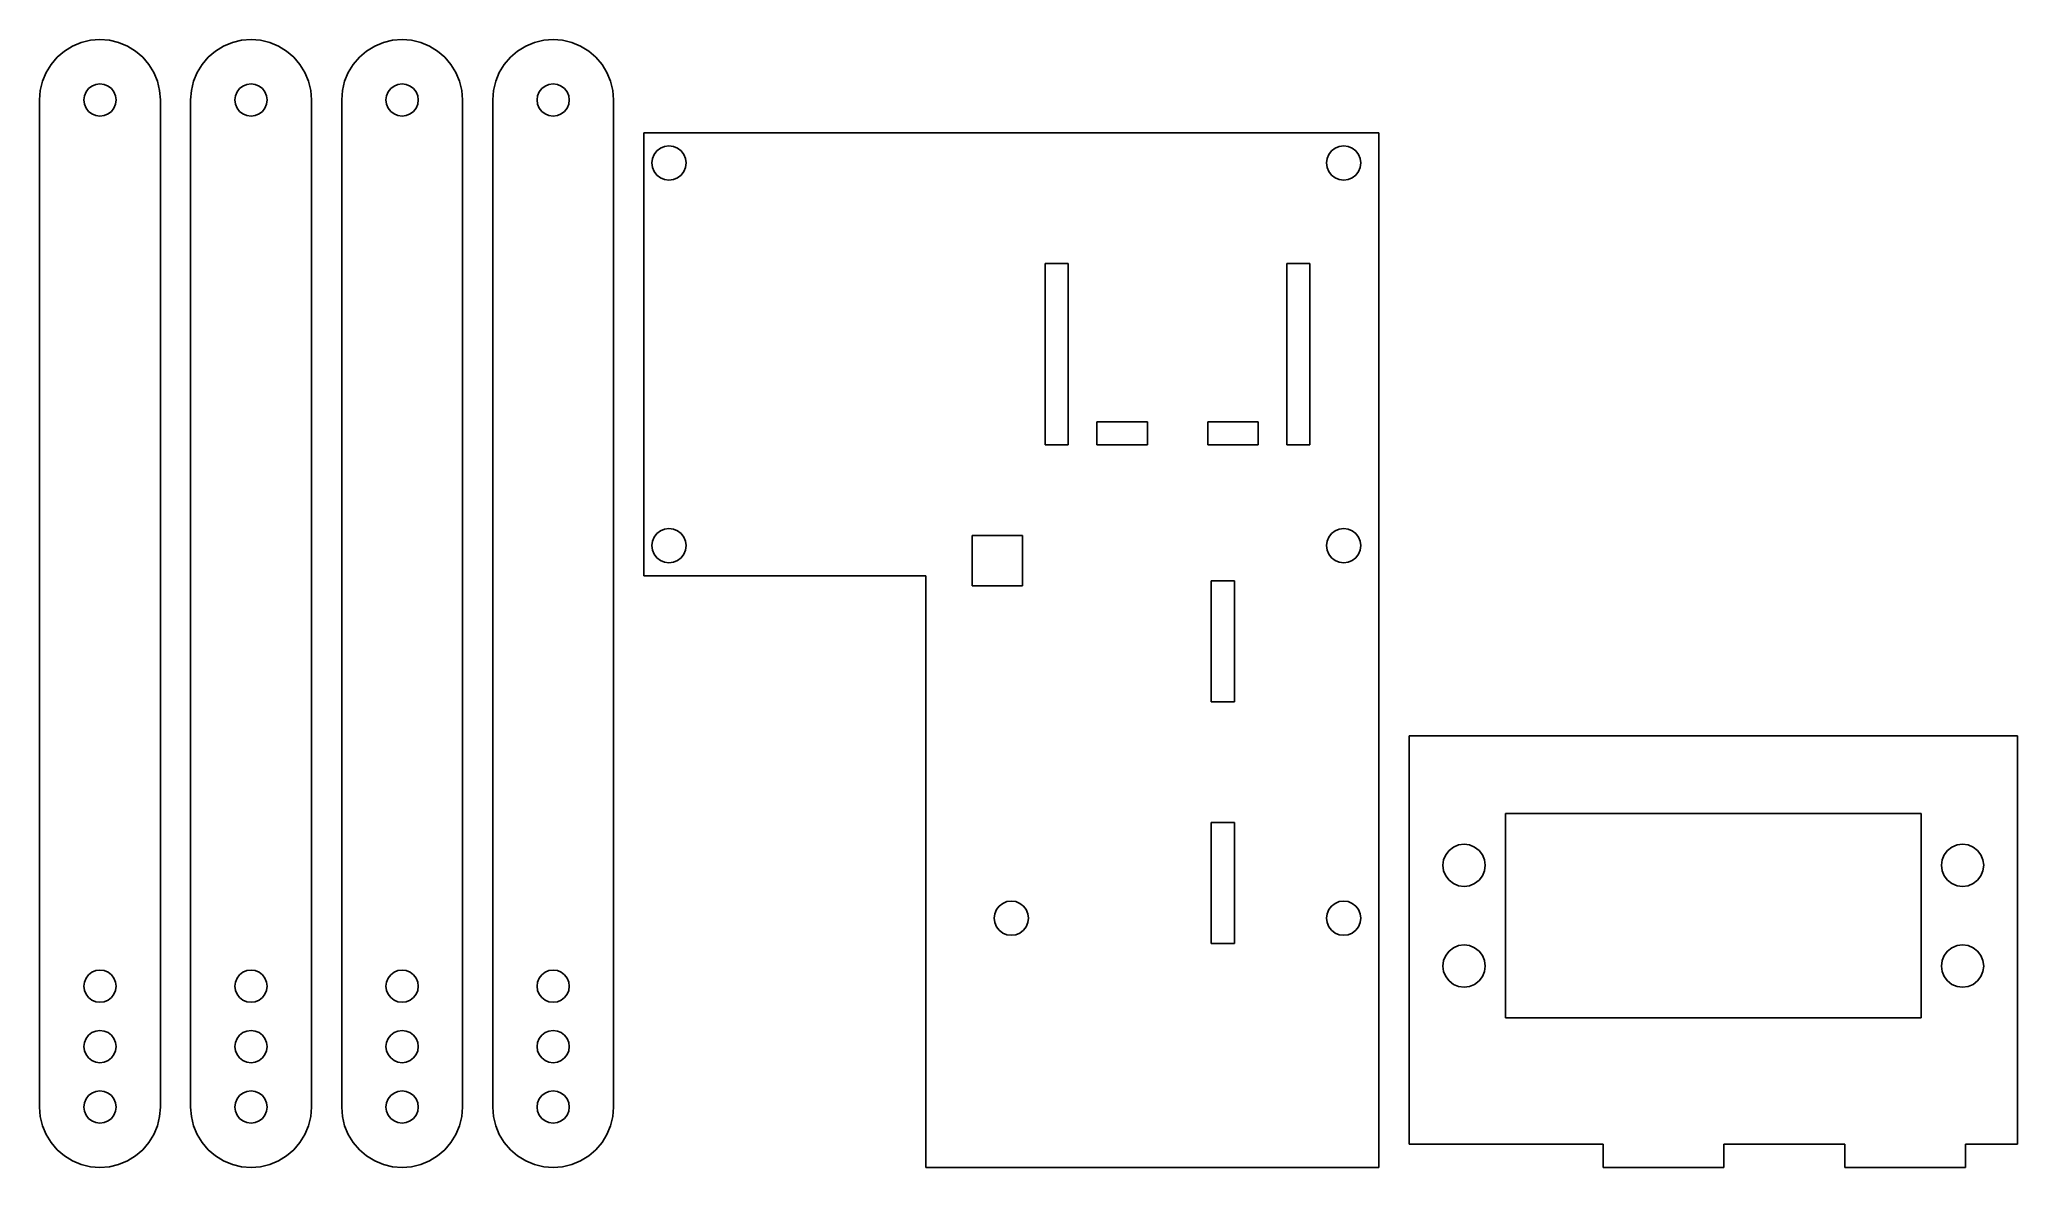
# Model space of a CAD drawing. Header units: metres. Extents: x 5 to 201, y 5 to 117.
import ezdxf

# ---------------------------------------------------------------- set-up
doc = ezdxf.new("R2010")
doc.units = ezdxf.units.M

msp = doc.modelspace()

# ---------------------------------------------------------------- linework, layer by layer
for p, q in [((8.27637, 116.346), (7.47363, 115.854)), ((9.14551, 116.706), (8.27637, 116.346)), ((10.0615, 116.926), (9.14551, 116.706)), ((11, 117), (10.0615, 116.926)), ((11.9385, 116.926), (11, 117)), ((12.8545, 116.706), (11.9385, 116.926)), ((13.7236, 116.346), (12.8545, 116.706)), ((14.5264, 115.854), (13.7236, 116.346)), ((23.2764, 116.346), (22.4736, 115.854)), ((24.1455, 116.706), (23.2764, 116.346)), ((25.0615, 116.926), (24.1455, 116.706)), ((26, 117), (25.0615, 116.926)), ((26.9385, 116.926), (26, 117)), ((27.8545, 116.706), (26.9385, 116.926)), ((28.7236, 116.346), (27.8545, 116.706)), ((29.5264, 115.854), (28.7236, 116.346)), ((38.2764, 116.346), (37.4736, 115.854)), ((39.1455, 116.706), (38.2764, 116.346)), ((40.0615, 116.926), (39.1455, 116.706)), ((41, 117), (40.0615, 116.926)), ((41.9385, 116.926), (41, 117)), ((42.8545, 116.706), (41.9385, 116.926)), ((43.7236, 116.346), (42.8545, 116.706)), ((44.5264, 115.854), (43.7236, 116.346)), ((53.2764, 116.346), (52.4736, 115.854)), ((54.1455, 116.706), (53.2764, 116.346)), ((55.0615, 116.926), (54.1455, 116.706)), ((56, 117), (55.0615, 116.926)), ((56.9385, 116.926), (56, 117)), ((57.8545, 116.706), (56.9385, 116.926)), ((58.7236, 116.346), (57.8545, 116.706)), ((59.5264, 115.854), (58.7236, 116.346)), ((6.14551, 114.527), (5.6543, 113.724)), ((6.75781, 115.243), (6.14551, 114.527)), ((7.47363, 115.854), (6.75781, 115.243)), ((15.2422, 115.243), (14.5264, 115.854)), ((15.8545, 114.527), (15.2422, 115.243)), ((16.3457, 113.724), (15.8545, 114.527)), ((21.1455, 114.527), (20.6543, 113.724)), ((21.7578, 115.243), (21.1455, 114.527)), ((22.4736, 115.854), (21.7578, 115.243)), ((30.2422, 115.243), (29.5264, 115.854)), ((30.8545, 114.527), (30.2422, 115.243)), ((31.3457, 113.724), (30.8545, 114.527)), ((36.1455, 114.527), (35.6543, 113.724)), ((36.7578, 115.243), (36.1455, 114.527)), ((37.4736, 115.854), (36.7578, 115.243)), ((45.2422, 115.243), (44.5264, 115.854)), ((45.8545, 114.527), (45.2422, 115.243)), ((46.3457, 113.724), (45.8545, 114.527)), ((51.1455, 114.527), (50.6543, 113.724)), ((51.7578, 115.243), (51.1455, 114.527)), ((52.4736, 115.854), (51.7578, 115.243)), ((60.2422, 115.243), (59.5264, 115.854)), ((60.8545, 114.527), (60.2422, 115.243)), ((61.3457, 113.724), (60.8545, 114.527)), ((5.29395, 112.854), (5.07422, 111.939)), ((5.6543, 113.724), (5.29395, 112.854)), ((9.61426, 111.8), (9.86816, 112.131)), ((9.86816, 112.131), (10.2002, 112.386)), ((10.2002, 112.386), (10.5859, 112.545)), ((10.5859, 112.545), (11, 112.6)), ((11, 112.6), (11.4141, 112.545)), ((11.4141, 112.545), (11.7998, 112.386)), ((11.7998, 112.386), (12.1318, 112.131)), ((12.1318, 112.131), (12.3857, 111.8)), ((16.7061, 112.854), (16.3457, 113.724)), ((16.9258, 111.939), (16.7061, 112.854)), ((20.2939, 112.854), (20.0742, 111.939)), ((20.6543, 113.724), (20.2939, 112.854)), ((24.6143, 111.8), (24.8682, 112.131)), ((24.8682, 112.131), (25.2002, 112.386)), ((25.2002, 112.386), (25.5859, 112.545)), ((25.5859, 112.545), (26, 112.6)), ((26, 112.6), (26.4141, 112.545)), ((26.4141, 112.545), (26.7998, 112.386)), ((26.7998, 112.386), (27.1318, 112.131)), ((27.1318, 112.131), (27.3857, 111.8)), ((31.7061, 112.854), (31.3457, 113.724)), ((31.9258, 111.939), (31.7061, 112.854)), ((35.2939, 112.854), (35.0742, 111.939)), ((35.6543, 113.724), (35.2939, 112.854)), ((39.6143, 111.8), (39.8682, 112.131)), ((39.8682, 112.131), (40.2002, 112.386)), ((40.2002, 112.386), (40.5859, 112.545)), ((40.5859, 112.545), (41, 112.6)), ((41, 112.6), (41.4141, 112.545)), ((41.4141, 112.545), (41.7998, 112.386)), ((41.7998, 112.386), (42.1318, 112.131)), ((42.1318, 112.131), (42.3857, 111.8)), ((46.7061, 112.854), (46.3457, 113.724)), ((46.9258, 111.939), (46.7061, 112.854)), ((50.2939, 112.854), (50.0742, 111.939)), ((50.6543, 113.724), (50.2939, 112.854)), ((54.6143, 111.8), (54.8682, 112.131)), ((54.8682, 112.131), (55.2002, 112.386)), ((55.2002, 112.386), (55.5859, 112.545)), ((55.5859, 112.545), (56, 112.6)), ((56, 112.6), (56.4141, 112.545)), ((56.4141, 112.545), (56.7998, 112.386)), ((56.7998, 112.386), (57.1318, 112.131)), ((57.1318, 112.131), (57.3857, 111.8)), ((61.7061, 112.854), (61.3457, 113.724)), ((61.9258, 111.939), (61.7061, 112.854)), ((5.07422, 111.939), (5, 111)), ((5, 111), (5, 11)), ((9.40039, 111), (9.4541, 111.414)), ((9.4541, 110.586), (9.40039, 111)), ((9.4541, 111.414), (9.61426, 111.8)), ((9.61426, 110.2), (9.4541, 110.586)), ((9.86816, 109.868), (9.61426, 110.2)), ((12.3857, 110.2), (12.1318, 109.868)), ((12.3857, 111.8), (12.5459, 111.414)), ((12.5459, 110.586), (12.3857, 110.2)), ((12.5459, 111.414), (12.5996, 111)), ((12.5996, 111), (12.5459, 110.586)), ((17, 111), (16.9258, 111.939)), ((17, 11), (17, 111)), ((20.0742, 111.939), (20, 111)), ((20, 111), (20, 11)), ((24.4004, 111), (24.4541, 111.414)), ((24.4541, 110.586), (24.4004, 111)), ((24.4541, 111.414), (24.6143, 111.8)), ((24.6143, 110.2), (24.4541, 110.586)), ((24.8682, 109.868), (24.6143, 110.2)), ((27.3857, 110.2), (27.1318, 109.868)), ((27.3857, 111.8), (27.5459, 111.414)), ((27.5459, 110.586), (27.3857, 110.2)), ((27.5459, 111.414), (27.5996, 111)), ((27.5996, 111), (27.5459, 110.586)), ((32, 111), (31.9258, 111.939)), ((32, 11), (32, 111)), ((35.0742, 111.939), (35, 111)), ((35, 111), (35, 11)), ((39.4004, 111), (39.4541, 111.414)), ((39.4541, 110.586), (39.4004, 111)), ((39.4541, 111.414), (39.6143, 111.8)), ((39.6143, 110.2), (39.4541, 110.586)), ((39.8682, 109.868), (39.6143, 110.2)), ((42.3857, 110.2), (42.1318, 109.868)), ((42.3857, 111.8), (42.5459, 111.414)), ((42.5459, 110.586), (42.3857, 110.2)), ((42.5459, 111.414), (42.5996, 111)), ((42.5996, 111), (42.5459, 110.586)), ((47, 111), (46.9258, 111.939)), ((47, 11), (47, 111)), ((50.0742, 111.939), (50, 111)), ((50, 111), (50, 11)), ((54.4004, 111), (54.4541, 111.414)), ((54.4541, 110.586), (54.4004, 111)), ((54.4541, 111.414), (54.6143, 111.8)), ((54.6143, 110.2), (54.4541, 110.586)), ((54.8682, 109.868), (54.6143, 110.2)), ((57.3857, 110.2), (57.1318, 109.868)), ((57.3857, 111.8), (57.5459, 111.414)), ((57.5459, 110.586), (57.3857, 110.2)), ((57.5459, 111.414), (57.5996, 111)), ((57.5996, 111), (57.5459, 110.586)), ((62, 111), (61.9258, 111.939)), ((62, 11), (62, 111)), ((10.2002, 109.614), (9.86816, 109.868)), ((10.5859, 109.454), (10.2002, 109.614)), ((11, 109.4), (10.5859, 109.454)), ((11.4141, 109.454), (11, 109.4)), ((11.7998, 109.614), (11.4141, 109.454)), ((12.1318, 109.868), (11.7998, 109.614)), ((25.2002, 109.614), (24.8682, 109.868)), ((25.5859, 109.454), (25.2002, 109.614)), ((26, 109.4), (25.5859, 109.454)), ((26.4141, 109.454), (26, 109.4)), ((26.7998, 109.614), (26.4141, 109.454)), ((27.1318, 109.868), (26.7998, 109.614)), ((40.2002, 109.614), (39.8682, 109.868)), ((40.5859, 109.454), (40.2002, 109.614)), ((41, 109.4), (40.5859, 109.454)), ((41.4141, 109.454), (41, 109.4)), ((41.7998, 109.614), (41.4141, 109.454)), ((42.1318, 109.868), (41.7998, 109.614)), ((55.2002, 109.614), (54.8682, 109.868)), ((55.5859, 109.454), (55.2002, 109.614)), ((56, 109.4), (55.5859, 109.454)), ((56.4141, 109.454), (56, 109.4)), ((56.7998, 109.614), (56.4141, 109.454)), ((57.1318, 109.868), (56.7998, 109.614)), ((138, 107.75), (65, 107.75)), ((65, 107.75), (65, 63.75)), ((66.2979, 105.952), (66.6504, 106.223)), ((66.6504, 106.223), (67.0596, 106.393)), ((67.0596, 106.393), (67.5, 106.45)), ((67.5, 106.45), (67.9404, 106.393)), ((67.9404, 106.393), (68.3496, 106.223)), ((68.3496, 106.223), (68.7021, 105.952)), ((133.298, 105.952), (133.65, 106.223)), ((133.65, 106.223), (134.06, 106.393)), ((134.06, 106.393), (134.5, 106.45)), ((134.5, 106.45), (134.94, 106.393)), ((134.94, 106.393), (135.35, 106.223)), ((135.35, 106.223), (135.702, 105.952)), ((138, 5), (138, 107.75)), ((65.7998, 104.75), (65.8574, 105.19)), ((65.8574, 104.31), (65.7998, 104.75)), ((65.8574, 105.19), (66.0273, 105.6)), ((66.0273, 103.9), (65.8574, 104.31)), ((66.0273, 105.6), (66.2979, 105.952)), ((68.7021, 105.952), (68.9727, 105.6)), ((68.9727, 105.6), (69.1426, 105.19)), ((69.1426, 104.31), (68.9727, 103.9)), ((69.1426, 105.19), (69.2002, 104.75)), ((69.2002, 104.75), (69.1426, 104.31)), ((132.8, 104.75), (132.857, 105.19)), ((132.857, 104.31), (132.8, 104.75)), ((132.857, 105.19), (133.027, 105.6)), ((133.027, 103.9), (132.857, 104.31)), ((133.027, 105.6), (133.298, 105.952)), ((135.702, 105.952), (135.973, 105.6)), ((135.973, 105.6), (136.143, 105.19)), ((136.143, 104.31), (135.973, 103.9)), ((136.143, 105.19), (136.2, 104.75)), ((136.2, 104.75), (136.143, 104.31)), ((66.2979, 103.548), (66.0273, 103.9)), ((66.6504, 103.277), (66.2979, 103.548)), ((67.0596, 103.107), (66.6504, 103.277)), ((67.5, 103.05), (67.0596, 103.107)), ((67.9404, 103.107), (67.5, 103.05)), ((68.3496, 103.277), (67.9404, 103.107)), ((68.7021, 103.548), (68.3496, 103.277)), ((68.9727, 103.9), (68.7021, 103.548)), ((133.298, 103.548), (133.027, 103.9)), ((133.65, 103.277), (133.298, 103.548)), ((134.06, 103.107), (133.65, 103.277)), ((134.5, 103.05), (134.06, 103.107)), ((134.94, 103.107), (134.5, 103.05)), ((135.35, 103.277), (134.94, 103.107)), ((135.702, 103.548), (135.35, 103.277)), ((135.973, 103.9), (135.702, 103.548)), ((104.85, 76.75), (104.85, 94.75)), ((104.85, 94.75), (107.15, 94.75)), ((107.15, 94.75), (107.15, 76.75)), ((128.85, 76.75), (128.85, 94.75)), ((128.85, 94.75), (131.15, 94.75)), ((131.15, 94.75), (131.15, 76.75)), ((110, 76.75), (110, 79.0498)), ((110, 79.0498), (115, 79.0498)), ((115, 79.0498), (115, 76.75)), ((121, 76.75), (121, 79.0498)), ((121, 79.0498), (126, 79.0498)), ((126, 79.0498), (126, 76.75)), ((107.15, 76.75), (104.85, 76.75)), ((115, 76.75), (110, 76.75)), ((126, 76.75), (121, 76.75)), ((131.15, 76.75), (128.85, 76.75)), ((65.7998, 66.75), (65.8574, 67.1904)), ((65.8574, 67.1904), (66.0273, 67.5996)), ((66.0273, 67.5996), (66.2979, 67.9521)), ((66.2979, 67.9521), (66.6504, 68.2227)), ((66.6504, 68.2227), (67.0596, 68.3926)), ((67.0596, 68.3926), (67.5, 68.4502)), ((67.5, 68.4502), (67.9404, 68.3926)), ((67.9404, 68.3926), (68.3496, 68.2227)), ((68.3496, 68.2227), (68.7021, 67.9521)), ((68.7021, 67.9521), (68.9727, 67.5996)), ((68.9727, 67.5996), (69.1426, 67.1904)), ((69.1426, 67.1904), (69.2002, 66.75)), ((97.5996, 62.75), (97.5996, 67.75)), ((97.5996, 67.75), (102.6, 67.75)), ((102.6, 67.75), (102.6, 62.75)), ((132.8, 66.75), (132.857, 67.1904)), ((132.857, 67.1904), (133.027, 67.5996)), ((133.027, 67.5996), (133.298, 67.9521)), ((133.298, 67.9521), (133.65, 68.2227)), ((133.65, 68.2227), (134.06, 68.3926)), ((134.06, 68.3926), (134.5, 68.4502)), ((134.5, 68.4502), (134.94, 68.3926)), ((134.94, 68.3926), (135.35, 68.2227)), ((135.35, 68.2227), (135.702, 67.9521)), ((135.702, 67.9521), (135.973, 67.5996)), ((135.973, 67.5996), (136.143, 67.1904)), ((136.143, 67.1904), (136.2, 66.75)), ((65.8574, 66.3096), (65.7998, 66.75)), ((66.0273, 65.9004), (65.8574, 66.3096)), ((66.2979, 65.5479), (66.0273, 65.9004)), ((66.6504, 65.2773), (66.2979, 65.5479)), ((67.0596, 65.1074), (66.6504, 65.2773)), ((67.5, 65.0498), (67.0596, 65.1074)), ((67.9404, 65.1074), (67.5, 65.0498)), ((68.3496, 65.2773), (67.9404, 65.1074)), ((68.7021, 65.5479), (68.3496, 65.2773)), ((68.9727, 65.9004), (68.7021, 65.5479)), ((69.1426, 66.3096), (68.9727, 65.9004)), ((69.2002, 66.75), (69.1426, 66.3096)), ((132.857, 66.3096), (132.8, 66.75)), ((133.027, 65.9004), (132.857, 66.3096)), ((133.298, 65.5479), (133.027, 65.9004)), ((133.65, 65.2773), (133.298, 65.5479)), ((134.06, 65.1074), (133.65, 65.2773)), ((134.5, 65.0498), (134.06, 65.1074)), ((134.94, 65.1074), (134.5, 65.0498)), ((135.35, 65.2773), (134.94, 65.1074)), ((135.702, 65.5479), (135.35, 65.2773)), ((135.973, 65.9004), (135.702, 65.5479)), ((136.143, 66.3096), (135.973, 65.9004)), ((136.2, 66.75), (136.143, 66.3096)), ((65, 63.75), (93, 63.75)), ((93, 63.75), (93, 5)), ((121.35, 51.25), (121.35, 63.25)), ((121.35, 63.25), (123.65, 63.25)), ((123.65, 63.25), (123.65, 51.25)), ((102.6, 62.75), (97.5996, 62.75)), ((123.65, 51.25), (121.35, 51.25)), ((201.4, 47.8496), (141, 47.8496)), ((141, 47.8496), (141, 7.2998)), ((201.4, 7.2998), (201.4, 47.8496)), ((150.55, 19.8496), (150.55, 40.1504)), ((150.55, 40.1504), (191.85, 40.1504)), ((191.85, 40.1504), (191.85, 19.8496)), ((121.35, 27.25), (121.35, 39.25)), ((121.35, 39.25), (123.65, 39.25)), ((123.65, 39.25), (123.65, 27.25)), ((144.35, 35), (144.422, 35.5439)), ((144.422, 35.5439), (144.631, 36.0498)), ((144.631, 36.0498), (144.965, 36.4854)), ((144.965, 36.4854), (145.4, 36.8184)), ((145.4, 36.8184), (145.906, 37.0283)), ((145.906, 37.0283), (146.45, 37.0996)), ((146.45, 37.0996), (146.993, 37.0283)), ((146.993, 37.0283), (147.5, 36.8184)), ((147.5, 36.8184), (147.935, 36.4854)), ((147.935, 36.4854), (148.269, 36.0498)), ((148.269, 36.0498), (148.479, 35.5439)), ((148.479, 35.5439), (148.55, 35)), ((193.85, 35), (193.922, 35.5439)), ((193.922, 35.5439), (194.131, 36.0498)), ((194.131, 36.0498), (194.465, 36.4854)), ((194.465, 36.4854), (194.9, 36.8184)), ((194.9, 36.8184), (195.406, 37.0283)), ((195.406, 37.0283), (195.95, 37.0996)), ((195.95, 37.0996), (196.493, 37.0283)), ((196.493, 37.0283), (197, 36.8184)), ((197, 36.8184), (197.435, 36.4854)), ((197.435, 36.4854), (197.769, 36.0498)), ((197.769, 36.0498), (197.979, 35.5439)), ((197.979, 35.5439), (198.05, 35)), ((144.422, 34.4561), (144.35, 35)), ((144.631, 33.9502), (144.422, 34.4561)), ((144.965, 33.5146), (144.631, 33.9502)), ((145.4, 33.1816), (144.965, 33.5146)), ((147.935, 33.5146), (147.5, 33.1816)), ((148.269, 33.9502), (147.935, 33.5146)), ((148.479, 34.4561), (148.269, 33.9502)), ((148.55, 35), (148.479, 34.4561)), ((193.922, 34.4561), (193.85, 35)), ((194.131, 33.9502), (193.922, 34.4561)), ((194.465, 33.5146), (194.131, 33.9502)), ((194.9, 33.1816), (194.465, 33.5146)), ((197.435, 33.5146), (197, 33.1816)), ((197.769, 33.9502), (197.435, 33.5146)), ((197.979, 34.4561), (197.769, 33.9502)), ((198.05, 35), (197.979, 34.4561)), ((101.06, 31.3926), (101.5, 31.4502)), ((101.5, 31.4502), (101.94, 31.3926)), ((134.06, 31.3926), (134.5, 31.4502)), ((134.5, 31.4502), (134.94, 31.3926)), ((145.906, 32.9717), (145.4, 33.1816)), ((146.45, 32.9004), (145.906, 32.9717)), ((146.993, 32.9717), (146.45, 32.9004)), ((147.5, 33.1816), (146.993, 32.9717)), ((195.406, 32.9717), (194.9, 33.1816)), ((195.95, 32.9004), (195.406, 32.9717)), ((196.493, 32.9717), (195.95, 32.9004)), ((197, 33.1816), (196.493, 32.9717)), ((99.7998, 29.75), (99.8574, 30.1904)), ((99.8574, 29.3096), (99.7998, 29.75)), ((99.8574, 30.1904), (100.027, 30.5996)), ((100.027, 30.5996), (100.298, 30.9521)), ((100.298, 30.9521), (100.65, 31.2227)), ((100.65, 31.2227), (101.06, 31.3926)), ((101.94, 31.3926), (102.35, 31.2227)), ((102.35, 31.2227), (102.702, 30.9521)), ((102.702, 30.9521), (102.973, 30.5996)), ((102.973, 30.5996), (103.143, 30.1904)), ((103.143, 30.1904), (103.2, 29.75)), ((103.2, 29.75), (103.143, 29.3096)), ((132.8, 29.75), (132.857, 30.1904)), ((132.857, 29.3096), (132.8, 29.75)), ((132.857, 30.1904), (133.027, 30.5996)), ((133.027, 30.5996), (133.298, 30.9521)), ((133.298, 30.9521), (133.65, 31.2227)), ((133.65, 31.2227), (134.06, 31.3926)), ((134.94, 31.3926), (135.35, 31.2227)), ((135.35, 31.2227), (135.702, 30.9521)), ((135.702, 30.9521), (135.973, 30.5996)), ((135.973, 30.5996), (136.143, 30.1904)), ((136.143, 30.1904), (136.2, 29.75)), ((136.2, 29.75), (136.143, 29.3096)), ((100.027, 28.9004), (99.8574, 29.3096)), ((100.298, 28.5479), (100.027, 28.9004)), ((100.65, 28.2773), (100.298, 28.5479)), ((101.06, 28.1074), (100.65, 28.2773)), ((101.5, 28.0498), (101.06, 28.1074)), ((101.94, 28.1074), (101.5, 28.0498)), ((102.35, 28.2773), (101.94, 28.1074)), ((102.702, 28.5479), (102.35, 28.2773)), ((102.973, 28.9004), (102.702, 28.5479)), ((103.143, 29.3096), (102.973, 28.9004)), ((133.027, 28.9004), (132.857, 29.3096)), ((133.298, 28.5479), (133.027, 28.9004)), ((133.65, 28.2773), (133.298, 28.5479)), ((134.06, 28.1074), (133.65, 28.2773)), ((134.5, 28.0498), (134.06, 28.1074)), ((134.94, 28.1074), (134.5, 28.0498)), ((135.35, 28.2773), (134.94, 28.1074)), ((135.702, 28.5479), (135.35, 28.2773)), ((135.973, 28.9004), (135.702, 28.5479)), ((136.143, 29.3096), (135.973, 28.9004)), ((123.65, 27.25), (121.35, 27.25)), ((144.35, 25), (144.422, 25.5439)), ((144.422, 25.5439), (144.631, 26.0498)), ((144.631, 26.0498), (144.965, 26.4854)), ((144.965, 26.4854), (145.4, 26.8184)), ((145.4, 26.8184), (145.906, 27.0283)), ((145.906, 27.0283), (146.45, 27.0996)), ((146.45, 27.0996), (146.993, 27.0283)), ((146.993, 27.0283), (147.5, 26.8184)), ((147.5, 26.8184), (147.935, 26.4854)), ((147.935, 26.4854), (148.269, 26.0498)), ((148.269, 26.0498), (148.479, 25.5439)), ((148.479, 25.5439), (148.55, 25)), ((193.85, 25), (193.922, 25.5439)), ((193.922, 25.5439), (194.131, 26.0498)), ((194.131, 26.0498), (194.465, 26.4854)), ((194.465, 26.4854), (194.9, 26.8184)), ((194.9, 26.8184), (195.406, 27.0283)), ((195.406, 27.0283), (195.95, 27.0996)), ((195.95, 27.0996), (196.493, 27.0283)), ((196.493, 27.0283), (197, 26.8184)), ((197, 26.8184), (197.435, 26.4854)), ((197.435, 26.4854), (197.769, 26.0498)), ((197.769, 26.0498), (197.979, 25.5439)), ((197.979, 25.5439), (198.05, 25)), ((9.4541, 23.4141), (9.61426, 23.7998)), ((9.61426, 23.7998), (9.86816, 24.1318)), ((9.86816, 24.1318), (10.2002, 24.3857)), ((10.2002, 24.3857), (10.5859, 24.5459)), ((10.5859, 24.5459), (11, 24.5996)), ((11, 24.5996), (11.4141, 24.5459)), ((11.4141, 24.5459), (11.7998, 24.3857)), ((11.7998, 24.3857), (12.1318, 24.1318)), ((12.1318, 24.1318), (12.3857, 23.7998)), ((12.3857, 23.7998), (12.5459, 23.4141)), ((24.4541, 23.4141), (24.6143, 23.7998)), ((24.6143, 23.7998), (24.8682, 24.1318)), ((24.8682, 24.1318), (25.2002, 24.3857)), ((25.2002, 24.3857), (25.5859, 24.5459)), ((25.5859, 24.5459), (26, 24.5996)), ((26, 24.5996), (26.4141, 24.5459)), ((26.4141, 24.5459), (26.7998, 24.3857)), ((26.7998, 24.3857), (27.1318, 24.1318)), ((27.1318, 24.1318), (27.3857, 23.7998)), ((27.3857, 23.7998), (27.5459, 23.4141)), ((39.4541, 23.4141), (39.6143, 23.7998)), ((39.6143, 23.7998), (39.8682, 24.1318)), ((39.8682, 24.1318), (40.2002, 24.3857)), ((40.2002, 24.3857), (40.5859, 24.5459)), ((40.5859, 24.5459), (41, 24.5996)), ((41, 24.5996), (41.4141, 24.5459)), ((41.4141, 24.5459), (41.7998, 24.3857)), ((41.7998, 24.3857), (42.1318, 24.1318)), ((42.1318, 24.1318), (42.3857, 23.7998)), ((42.3857, 23.7998), (42.5459, 23.4141)), ((54.4541, 23.4141), (54.6143, 23.7998)), ((54.6143, 23.7998), (54.8682, 24.1318)), ((54.8682, 24.1318), (55.2002, 24.3857)), ((55.2002, 24.3857), (55.5859, 24.5459)), ((55.5859, 24.5459), (56, 24.5996)), ((56, 24.5996), (56.4141, 24.5459)), ((56.4141, 24.5459), (56.7998, 24.3857)), ((56.7998, 24.3857), (57.1318, 24.1318)), ((57.1318, 24.1318), (57.3857, 23.7998)), ((57.3857, 23.7998), (57.5459, 23.4141)), ((144.422, 24.4561), (144.35, 25)), ((144.631, 23.9502), (144.422, 24.4561)), ((144.965, 23.5146), (144.631, 23.9502)), ((148.269, 23.9502), (147.935, 23.5146)), ((148.479, 24.4561), (148.269, 23.9502)), ((148.55, 25), (148.479, 24.4561)), ((193.922, 24.4561), (193.85, 25)), ((194.131, 23.9502), (193.922, 24.4561)), ((194.465, 23.5146), (194.131, 23.9502)), ((197.769, 23.9502), (197.435, 23.5146)), ((197.979, 24.4561), (197.769, 23.9502)), ((198.05, 25), (197.979, 24.4561)), ((9.40039, 23), (9.4541, 23.4141)), ((9.4541, 22.5859), (9.40039, 23)), ((9.61426, 22.2002), (9.4541, 22.5859)), ((9.86816, 21.8682), (9.61426, 22.2002)), ((10.2002, 21.6143), (9.86816, 21.8682)), ((10.5859, 21.4541), (10.2002, 21.6143)), ((11.7998, 21.6143), (11.4141, 21.4541)), ((12.1318, 21.8682), (11.7998, 21.6143)), ((12.3857, 22.2002), (12.1318, 21.8682)), ((12.5459, 22.5859), (12.3857, 22.2002)), ((12.5459, 23.4141), (12.5996, 23)), ((12.5996, 23), (12.5459, 22.5859)), ((24.4004, 23), (24.4541, 23.4141)), ((24.4541, 22.5859), (24.4004, 23)), ((24.6143, 22.2002), (24.4541, 22.5859)), ((24.8682, 21.8682), (24.6143, 22.2002)), ((25.2002, 21.6143), (24.8682, 21.8682)), ((25.5859, 21.4541), (25.2002, 21.6143)), ((26.7998, 21.6143), (26.4141, 21.4541)), ((27.1318, 21.8682), (26.7998, 21.6143)), ((27.3857, 22.2002), (27.1318, 21.8682)), ((27.5459, 22.5859), (27.3857, 22.2002)), ((27.5459, 23.4141), (27.5996, 23)), ((27.5996, 23), (27.5459, 22.5859)), ((39.4004, 23), (39.4541, 23.4141)), ((39.4541, 22.5859), (39.4004, 23)), ((39.6143, 22.2002), (39.4541, 22.5859)), ((39.8682, 21.8682), (39.6143, 22.2002)), ((40.2002, 21.6143), (39.8682, 21.8682)), ((40.5859, 21.4541), (40.2002, 21.6143)), ((41.7998, 21.6143), (41.4141, 21.4541)), ((42.1318, 21.8682), (41.7998, 21.6143)), ((42.3857, 22.2002), (42.1318, 21.8682)), ((42.5459, 22.5859), (42.3857, 22.2002)), ((42.5459, 23.4141), (42.5996, 23)), ((42.5996, 23), (42.5459, 22.5859)), ((54.4004, 23), (54.4541, 23.4141)), ((54.4541, 22.5859), (54.4004, 23)), ((54.6143, 22.2002), (54.4541, 22.5859)), ((54.8682, 21.8682), (54.6143, 22.2002)), ((55.2002, 21.6143), (54.8682, 21.8682)), ((55.5859, 21.4541), (55.2002, 21.6143)), ((56.7998, 21.6143), (56.4141, 21.4541)), ((57.1318, 21.8682), (56.7998, 21.6143)), ((57.3857, 22.2002), (57.1318, 21.8682)), ((57.5459, 22.5859), (57.3857, 22.2002)), ((57.5459, 23.4141), (57.5996, 23)), ((57.5996, 23), (57.5459, 22.5859)), ((145.4, 23.1816), (144.965, 23.5146)), ((145.906, 22.9717), (145.4, 23.1816)), ((146.45, 22.9004), (145.906, 22.9717)), ((146.993, 22.9717), (146.45, 22.9004)), ((147.5, 23.1816), (146.993, 22.9717)), ((147.935, 23.5146), (147.5, 23.1816)), ((194.9, 23.1816), (194.465, 23.5146)), ((195.406, 22.9717), (194.9, 23.1816)), ((195.95, 22.9004), (195.406, 22.9717)), ((196.493, 22.9717), (195.95, 22.9004)), ((197, 23.1816), (196.493, 22.9717)), ((197.435, 23.5146), (197, 23.1816)), ((11, 21.4004), (10.5859, 21.4541)), ((11.4141, 21.4541), (11, 21.4004)), ((26, 21.4004), (25.5859, 21.4541)), ((26.4141, 21.4541), (26, 21.4004)), ((41, 21.4004), (40.5859, 21.4541)), ((41.4141, 21.4541), (41, 21.4004)), ((56, 21.4004), (55.5859, 21.4541)), ((56.4141, 21.4541), (56, 21.4004)), ((191.85, 19.8496), (150.55, 19.8496)), ((9.4541, 17.4141), (9.61426, 17.7998)), ((9.61426, 17.7998), (9.86816, 18.1318)), ((9.86816, 18.1318), (10.2002, 18.3857)), ((10.2002, 18.3857), (10.5859, 18.5459)), ((10.5859, 18.5459), (11, 18.5996)), ((11, 18.5996), (11.4141, 18.5459)), ((11.4141, 18.5459), (11.7998, 18.3857)), ((11.7998, 18.3857), (12.1318, 18.1318)), ((12.1318, 18.1318), (12.3857, 17.7998)), ((12.3857, 17.7998), (12.5459, 17.4141)), ((24.4541, 17.4141), (24.6143, 17.7998)), ((24.6143, 17.7998), (24.8682, 18.1318)), ((24.8682, 18.1318), (25.2002, 18.3857)), ((25.2002, 18.3857), (25.5859, 18.5459)), ((25.5859, 18.5459), (26, 18.5996)), ((26, 18.5996), (26.4141, 18.5459)), ((26.4141, 18.5459), (26.7998, 18.3857)), ((26.7998, 18.3857), (27.1318, 18.1318)), ((27.1318, 18.1318), (27.3857, 17.7998)), ((27.3857, 17.7998), (27.5459, 17.4141)), ((39.4541, 17.4141), (39.6143, 17.7998)), ((39.6143, 17.7998), (39.8682, 18.1318)), ((39.8682, 18.1318), (40.2002, 18.3857)), ((40.2002, 18.3857), (40.5859, 18.5459)), ((40.5859, 18.5459), (41, 18.5996)), ((41, 18.5996), (41.4141, 18.5459)), ((41.4141, 18.5459), (41.7998, 18.3857)), ((41.7998, 18.3857), (42.1318, 18.1318)), ((42.1318, 18.1318), (42.3857, 17.7998)), ((42.3857, 17.7998), (42.5459, 17.4141)), ((54.4541, 17.4141), (54.6143, 17.7998)), ((54.6143, 17.7998), (54.8682, 18.1318)), ((54.8682, 18.1318), (55.2002, 18.3857)), ((55.2002, 18.3857), (55.5859, 18.5459)), ((55.5859, 18.5459), (56, 18.5996)), ((56, 18.5996), (56.4141, 18.5459)), ((56.4141, 18.5459), (56.7998, 18.3857)), ((56.7998, 18.3857), (57.1318, 18.1318)), ((57.1318, 18.1318), (57.3857, 17.7998)), ((57.3857, 17.7998), (57.5459, 17.4141)), ((9.40039, 17), (9.4541, 17.4141)), ((9.4541, 16.5859), (9.40039, 17)), ((9.61426, 16.2002), (9.4541, 16.5859)), ((9.86816, 15.8682), (9.61426, 16.2002)), ((10.2002, 15.6143), (9.86816, 15.8682)), ((12.1318, 15.8682), (11.7998, 15.6143)), ((12.3857, 16.2002), (12.1318, 15.8682)), ((12.5459, 16.5859), (12.3857, 16.2002)), ((12.5459, 17.4141), (12.5996, 17)), ((12.5996, 17), (12.5459, 16.5859)), ((24.4004, 17), (24.4541, 17.4141)), ((24.4541, 16.5859), (24.4004, 17)), ((24.6143, 16.2002), (24.4541, 16.5859)), ((24.8682, 15.8682), (24.6143, 16.2002)), ((25.2002, 15.6143), (24.8682, 15.8682)), ((27.1318, 15.8682), (26.7998, 15.6143)), ((27.3857, 16.2002), (27.1318, 15.8682)), ((27.5459, 16.5859), (27.3857, 16.2002)), ((27.5459, 17.4141), (27.5996, 17)), ((27.5996, 17), (27.5459, 16.5859)), ((39.4004, 17), (39.4541, 17.4141)), ((39.4541, 16.5859), (39.4004, 17)), ((39.6143, 16.2002), (39.4541, 16.5859)), ((39.8682, 15.8682), (39.6143, 16.2002)), ((40.2002, 15.6143), (39.8682, 15.8682)), ((42.1318, 15.8682), (41.7998, 15.6143)), ((42.3857, 16.2002), (42.1318, 15.8682)), ((42.5459, 16.5859), (42.3857, 16.2002)), ((42.5459, 17.4141), (42.5996, 17)), ((42.5996, 17), (42.5459, 16.5859)), ((54.4004, 17), (54.4541, 17.4141)), ((54.4541, 16.5859), (54.4004, 17)), ((54.6143, 16.2002), (54.4541, 16.5859)), ((54.8682, 15.8682), (54.6143, 16.2002)), ((55.2002, 15.6143), (54.8682, 15.8682)), ((57.1318, 15.8682), (56.7998, 15.6143)), ((57.3857, 16.2002), (57.1318, 15.8682)), ((57.5459, 16.5859), (57.3857, 16.2002)), ((57.5459, 17.4141), (57.5996, 17)), ((57.5996, 17), (57.5459, 16.5859)), ((10.5859, 15.4541), (10.2002, 15.6143)), ((11, 15.4004), (10.5859, 15.4541)), ((11.4141, 15.4541), (11, 15.4004)), ((11.7998, 15.6143), (11.4141, 15.4541)), ((25.5859, 15.4541), (25.2002, 15.6143)), ((26, 15.4004), (25.5859, 15.4541)), ((26.4141, 15.4541), (26, 15.4004)), ((26.7998, 15.6143), (26.4141, 15.4541)), ((40.5859, 15.4541), (40.2002, 15.6143)), ((41, 15.4004), (40.5859, 15.4541)), ((41.4141, 15.4541), (41, 15.4004)), ((41.7998, 15.6143), (41.4141, 15.4541)), ((55.5859, 15.4541), (55.2002, 15.6143)), ((56, 15.4004), (55.5859, 15.4541)), ((56.4141, 15.4541), (56, 15.4004)), ((56.7998, 15.6143), (56.4141, 15.4541)), ((9.4541, 11.4141), (9.61426, 11.7998)), ((9.61426, 11.7998), (9.86816, 12.1318)), ((9.86816, 12.1318), (10.2002, 12.3857)), ((10.2002, 12.3857), (10.5859, 12.5459)), ((10.5859, 12.5459), (11, 12.5996)), ((11, 12.5996), (11.4141, 12.5459)), ((11.4141, 12.5459), (11.7998, 12.3857)), ((11.7998, 12.3857), (12.1318, 12.1318)), ((12.1318, 12.1318), (12.3857, 11.7998)), ((12.3857, 11.7998), (12.5459, 11.4141)), ((24.4541, 11.4141), (24.6143, 11.7998)), ((24.6143, 11.7998), (24.8682, 12.1318)), ((24.8682, 12.1318), (25.2002, 12.3857)), ((25.2002, 12.3857), (25.5859, 12.5459)), ((25.5859, 12.5459), (26, 12.5996)), ((26, 12.5996), (26.4141, 12.5459)), ((26.4141, 12.5459), (26.7998, 12.3857)), ((26.7998, 12.3857), (27.1318, 12.1318)), ((27.1318, 12.1318), (27.3857, 11.7998)), ((27.3857, 11.7998), (27.5459, 11.4141)), ((39.4541, 11.4141), (39.6143, 11.7998)), ((39.6143, 11.7998), (39.8682, 12.1318)), ((39.8682, 12.1318), (40.2002, 12.3857)), ((40.2002, 12.3857), (40.5859, 12.5459)), ((40.5859, 12.5459), (41, 12.5996)), ((41, 12.5996), (41.4141, 12.5459)), ((41.4141, 12.5459), (41.7998, 12.3857)), ((41.7998, 12.3857), (42.1318, 12.1318)), ((42.1318, 12.1318), (42.3857, 11.7998)), ((42.3857, 11.7998), (42.5459, 11.4141)), ((54.4541, 11.4141), (54.6143, 11.7998)), ((54.6143, 11.7998), (54.8682, 12.1318)), ((54.8682, 12.1318), (55.2002, 12.3857)), ((55.2002, 12.3857), (55.5859, 12.5459)), ((55.5859, 12.5459), (56, 12.5996)), ((56, 12.5996), (56.4141, 12.5459)), ((56.4141, 12.5459), (56.7998, 12.3857)), ((56.7998, 12.3857), (57.1318, 12.1318)), ((57.1318, 12.1318), (57.3857, 11.7998)), ((57.3857, 11.7998), (57.5459, 11.4141)), ((5, 11), (5.07422, 10.0615)), ((5.07422, 10.0615), (5.29395, 9.14551)), ((9.40039, 11), (9.4541, 11.4141)), ((9.4541, 10.5859), (9.40039, 11)), ((9.61426, 10.2002), (9.4541, 10.5859)), ((9.86816, 9.86816), (9.61426, 10.2002)), ((10.2002, 9.61426), (9.86816, 9.86816)), ((12.1318, 9.86816), (11.7998, 9.61426)), ((12.3857, 10.2002), (12.1318, 9.86816)), ((12.5459, 10.5859), (12.3857, 10.2002)), ((12.5459, 11.4141), (12.5996, 11)), ((12.5996, 11), (12.5459, 10.5859)), ((16.7061, 9.14551), (16.9258, 10.0615)), ((16.9258, 10.0615), (17, 11)), ((20, 11), (20.0742, 10.0615)), ((20.0742, 10.0615), (20.2939, 9.14551)), ((24.4004, 11), (24.4541, 11.4141)), ((24.4541, 10.5859), (24.4004, 11)), ((24.6143, 10.2002), (24.4541, 10.5859)), ((24.8682, 9.86816), (24.6143, 10.2002)), ((25.2002, 9.61426), (24.8682, 9.86816)), ((27.1318, 9.86816), (26.7998, 9.61426)), ((27.3857, 10.2002), (27.1318, 9.86816)), ((27.5459, 10.5859), (27.3857, 10.2002)), ((27.5459, 11.4141), (27.5996, 11)), ((27.5996, 11), (27.5459, 10.5859)), ((31.7061, 9.14551), (31.9258, 10.0615)), ((31.9258, 10.0615), (32, 11)), ((35, 11), (35.0742, 10.0615)), ((35.0742, 10.0615), (35.2939, 9.14551)), ((39.4004, 11), (39.4541, 11.4141)), ((39.4541, 10.5859), (39.4004, 11)), ((39.6143, 10.2002), (39.4541, 10.5859)), ((39.8682, 9.86816), (39.6143, 10.2002)), ((40.2002, 9.61426), (39.8682, 9.86816)), ((42.1318, 9.86816), (41.7998, 9.61426)), ((42.3857, 10.2002), (42.1318, 9.86816)), ((42.5459, 10.5859), (42.3857, 10.2002)), ((42.5459, 11.4141), (42.5996, 11)), ((42.5996, 11), (42.5459, 10.5859)), ((46.7061, 9.14551), (46.9258, 10.0615)), ((46.9258, 10.0615), (47, 11)), ((50, 11), (50.0742, 10.0615)), ((50.0742, 10.0615), (50.2939, 9.14551)), ((54.4004, 11), (54.4541, 11.4141)), ((54.4541, 10.5859), (54.4004, 11)), ((54.6143, 10.2002), (54.4541, 10.5859)), ((54.8682, 9.86816), (54.6143, 10.2002)), ((55.2002, 9.61426), (54.8682, 9.86816)), ((57.1318, 9.86816), (56.7998, 9.61426)), ((57.3857, 10.2002), (57.1318, 9.86816)), ((57.5459, 10.5859), (57.3857, 10.2002)), ((57.5459, 11.4141), (57.5996, 11)), ((57.5996, 11), (57.5459, 10.5859)), ((61.7061, 9.14551), (61.9258, 10.0615)), ((61.9258, 10.0615), (62, 11)), ((5.29395, 9.14551), (5.6543, 8.27637)), ((5.6543, 8.27637), (6.14551, 7.47363)), ((10.5859, 9.4541), (10.2002, 9.61426)), ((11, 9.40039), (10.5859, 9.4541)), ((11.4141, 9.4541), (11, 9.40039)), ((11.7998, 9.61426), (11.4141, 9.4541)), ((15.8545, 7.47363), (16.3457, 8.27637)), ((16.3457, 8.27637), (16.7061, 9.14551)), ((20.2939, 9.14551), (20.6543, 8.27637)), ((20.6543, 8.27637), (21.1455, 7.47363)), ((25.5859, 9.4541), (25.2002, 9.61426)), ((26, 9.40039), (25.5859, 9.4541)), ((26.4141, 9.4541), (26, 9.40039)), ((26.7998, 9.61426), (26.4141, 9.4541)), ((30.8545, 7.47363), (31.3457, 8.27637)), ((31.3457, 8.27637), (31.7061, 9.14551)), ((35.2939, 9.14551), (35.6543, 8.27637)), ((35.6543, 8.27637), (36.1455, 7.47363)), ((40.5859, 9.4541), (40.2002, 9.61426)), ((41, 9.40039), (40.5859, 9.4541)), ((41.4141, 9.4541), (41, 9.40039)), ((41.7998, 9.61426), (41.4141, 9.4541)), ((45.8545, 7.47363), (46.3457, 8.27637)), ((46.3457, 8.27637), (46.7061, 9.14551)), ((50.2939, 9.14551), (50.6543, 8.27637)), ((50.6543, 8.27637), (51.1455, 7.47363)), ((55.5859, 9.4541), (55.2002, 9.61426)), ((56, 9.40039), (55.5859, 9.4541)), ((56.4141, 9.4541), (56, 9.40039)), ((56.7998, 9.61426), (56.4141, 9.4541)), ((60.8545, 7.47363), (61.3457, 8.27637)), ((61.3457, 8.27637), (61.7061, 9.14551)), ((6.14551, 7.47363), (6.75781, 6.75781)), ((6.75781, 6.75781), (7.47363, 6.14551)), ((7.47363, 6.14551), (8.27637, 5.6543)), ((13.7236, 5.6543), (14.5264, 6.14551)), ((14.5264, 6.14551), (15.2422, 6.75781)), ((15.2422, 6.75781), (15.8545, 7.47363)), ((21.1455, 7.47363), (21.7578, 6.75781)), ((21.7578, 6.75781), (22.4736, 6.14551)), ((22.4736, 6.14551), (23.2764, 5.6543)), ((28.7236, 5.6543), (29.5264, 6.14551)), ((29.5264, 6.14551), (30.2422, 6.75781)), ((30.2422, 6.75781), (30.8545, 7.47363)), ((36.1455, 7.47363), (36.7578, 6.75781)), ((36.7578, 6.75781), (37.4736, 6.14551)), ((37.4736, 6.14551), (38.2764, 5.6543)), ((43.7236, 5.6543), (44.5264, 6.14551)), ((44.5264, 6.14551), (45.2422, 6.75781)), ((45.2422, 6.75781), (45.8545, 7.47363)), ((51.1455, 7.47363), (51.7578, 6.75781)), ((51.7578, 6.75781), (52.4736, 6.14551)), ((52.4736, 6.14551), (53.2764, 5.6543)), ((58.7236, 5.6543), (59.5264, 6.14551)), ((59.5264, 6.14551), (60.2422, 6.75781)), ((60.2422, 6.75781), (60.8545, 7.47363)), ((141, 7.2998), (160.25, 7.2998)), ((160.25, 7.2998), (160.25, 5)), ((172.25, 7.2998), (184.25, 7.2998)), ((172.25, 5), (172.25, 7.2998)), ((184.25, 7.2998), (184.25, 5)), ((196.25, 5), (196.25, 7.2998)), ((196.25, 7.2998), (201.4, 7.2998)), ((8.27637, 5.6543), (9.14551, 5.29395)), ((9.14551, 5.29395), (10.0615, 5.07422)), ((10.0615, 5.07422), (11, 5)), ((11, 5), (11.9385, 5.07422)), ((11.9385, 5.07422), (12.8545, 5.29395)), ((12.8545, 5.29395), (13.7236, 5.6543)), ((23.2764, 5.6543), (24.1455, 5.29395)), ((24.1455, 5.29395), (25.0615, 5.07422)), ((25.0615, 5.07422), (26, 5)), ((26, 5), (26.9385, 5.07422)), ((26.9385, 5.07422), (27.8545, 5.29395)), ((27.8545, 5.29395), (28.7236, 5.6543)), ((38.2764, 5.6543), (39.1455, 5.29395)), ((39.1455, 5.29395), (40.0615, 5.07422)), ((40.0615, 5.07422), (41, 5)), ((41, 5), (41.9385, 5.07422)), ((41.9385, 5.07422), (42.8545, 5.29395)), ((42.8545, 5.29395), (43.7236, 5.6543)), ((53.2764, 5.6543), (54.1455, 5.29395)), ((54.1455, 5.29395), (55.0615, 5.07422)), ((55.0615, 5.07422), (56, 5)), ((56, 5), (56.9385, 5.07422)), ((56.9385, 5.07422), (57.8545, 5.29395)), ((57.8545, 5.29395), (58.7236, 5.6543)), ((93, 5), (138, 5)), ((160.25, 5), (172.25, 5)), ((184.25, 5), (196.25, 5))]:
    msp.add_line(p, q)

doc.saveas('drawing.dxf')
